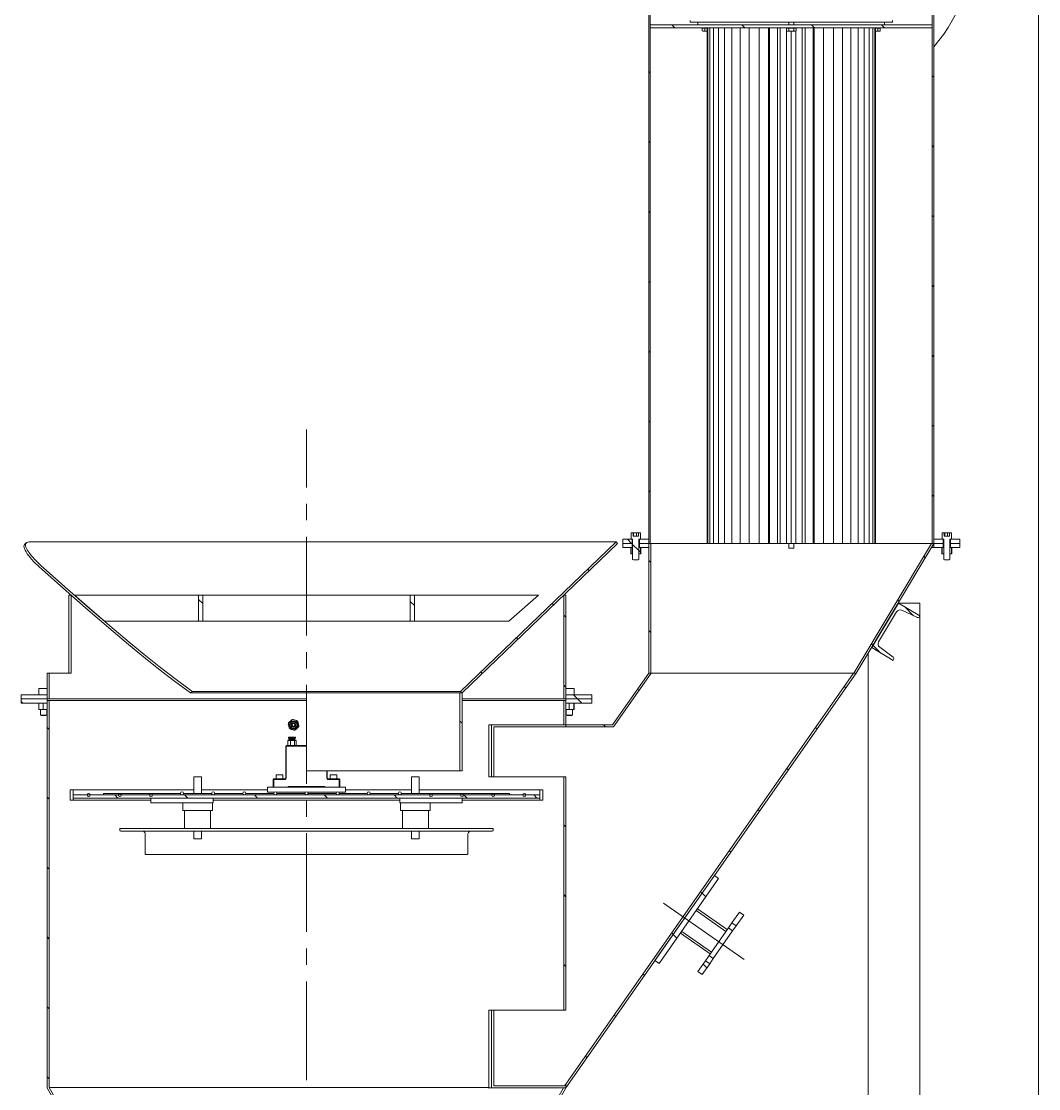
# Model space of a CAD drawing. Header units: millimetres. Extents: x 163705 to 1616509, y 81827 to 302547.
# Drawn here: x 1459574 to 1461536, y 146448 to 148506 of the extents above; entities that cross this region are included whole.
import ezdxf

# ---------------------------------------------------------------- set-up
doc = ezdxf.new("R2010")
doc.units = ezdxf.units.MM
doc.header["$LTSCALE"] = 10
doc.linetypes.add('CENTER2', pattern=[28.575, 19.05, -3.175, 3.175, -3.175])
for name, color, linetype, lineweight in [('1-中心线', 1, 'CENTER2', 0), ('1-设备轮廓', 2, 'Continuous', 18), ('1-钢构', 6, 'Continuous', 0)]:
    doc.layers.add(name, color=color, linetype=linetype, lineweight=lineweight)
pattern_1 = [(45, (-6058.445, -4420.5), (-67.3519, 67.3519), [])]

# ---------------------------------------------------------------- blocks, each defined once
blk = doc.blocks.new('*U262')
blk.add_line((0, 16000), (0, 0))
blk = doc.blocks.new('A$Cefa923cd')
at = {"lineweight": 18}
h = blk.add_hatch(dxfattribs=at)
h.set_pattern_fill('ANSI31', color=256, scale=30, style=0)
h.set_pattern_definition(pattern_1)
h.paths.add_polyline_path([(233.8, 3528), (230.8, 3528), (230.8, 2178), (233.8, 2178)], flags=0)
h = blk.add_hatch(dxfattribs=at)
h.set_pattern_fill('ANSI31', color=256, scale=30, style=0)
h.set_pattern_definition(pattern_1)
h.paths.add_polyline_path([(777.8, 2178), (780.8, 2178), (780.8, 3528), (777.8, 3528)], flags=0)
h = blk.add_hatch(dxfattribs=at)
h.set_pattern_fill('ANSI31', color=256, scale=30, style=0)
h.set_pattern_definition(pattern_1)
h.paths.add_polyline_path([(233.8, 3172), (777.8, 3172), (777.8, 3178), (233.8, 3178)], flags=0)
h = blk.add_hatch(dxfattribs=at)
h.set_pattern_fill('ANSI31', color=256, scale=30, style=0)
h.set_pattern_definition(pattern_1)
edge = h.paths.add_edge_path(flags=0)
edge.add_arc((812, 2185.8), 0.2, 90, 180, ccw=False)
edge.add_line((812, 2186), (814.8, 2186))
edge.add_line((814.8, 2186), (814.8, 2197.9))
edge.add_arc((814.7, 2197.9), 0.1, 0, 90)
edge.add_line((814.7, 2198), (810.9, 2198))
edge.add_line((810.9, 2198), (810.9, 2192))
edge.add_line((810.9, 2192), (800.7, 2192))
edge.add_line((800.7, 2192), (800.7, 2198))
edge.add_line((800.7, 2198), (796.9, 2198))
edge.add_arc((796.9, 2197.9), 0.1, 90, 180)
edge.add_line((796.8, 2197.9), (796.8, 2186))
edge.add_line((796.8, 2186), (799.6, 2186))
edge.add_arc((799.6, 2185.8), 0.2, 0, 90, ccw=False)
edge.add_line((799.8, 2185.8), (799.8, 2146.9))
edge.add_line((799.8, 2146.9), (801.3, 2146))
edge.add_line((801.3, 2146), (810.3, 2146))
edge.add_line((810.3, 2146), (811.8, 2146.9))
edge.add_line((811.8, 2146.9), (811.8, 2185.8))
h = blk.add_hatch(dxfattribs=at)
h.set_pattern_fill('ANSI31', color=256, scale=30, style=0)
h.set_pattern_definition(pattern_1)
h.paths.add_polyline_path([(812.8, 2178), (830.8, 2178), (830.8, 2186), (812.8, 2186)], flags=0)
h = blk.add_hatch(dxfattribs=at)
h.set_pattern_fill('ANSI31', color=256, scale=30, style=0)
h.set_pattern_definition(pattern_1)
h.paths.add_polyline_path([(235.4, 2178), (230.8, 2178), (380.8, 1928), (385.4, 1928)], flags=0)
h = blk.add_hatch(dxfattribs=at)
h.set_pattern_fill('ANSI31', color=256, scale=30, style=0)
h.set_pattern_definition(pattern_1)
h.paths.add_polyline_path([(780.8, 1928), (780.8, 2178), (776.8, 2178), (776.8, 1928)], flags=0)
h = blk.add_hatch(dxfattribs=at)
h.set_pattern_fill('ANSI31', color=256, scale=30, style=0)
h.set_pattern_definition(pattern_1)
h.paths.add_polyline_path([(796.9, 2157.9), (797.2, 2157.8), (799.8, 2157.8), (799.8, 2170), (797.2, 2170), (796.9, 2169.9)], flags=0)
h = blk.add_hatch(dxfattribs=at)
h.set_pattern_fill('ANSI31', color=256, scale=30, style=0)
h.set_pattern_definition(pattern_1)
h.paths.add_polyline_path([(1140.8, 1889.5), (1143.5, 1892.4), (843.5, 2180.9), (840.8, 2178)], flags=0)
h = blk.add_hatch(dxfattribs=at)
h.set_pattern_fill('ANSI31', color=256, scale=30, style=0)
h.set_pattern_definition(pattern_1)
edge = h.paths.add_edge_path(flags=0)
edge.add_line((257.8, 2038), (258.4, 2037))
edge.add_arc((261.8, 2039), 4, 210.9638, 294.9638)
edge.add_line((263.5, 2035.4), (292.6, 2049))
edge.add_arc((296, 2041.7), 8, 30.9638, 114.9638, ccw=False)
edge.add_line((302.9, 2045.8), (337.4, 1988.4))
edge.add_arc((330.5, 1984.3), 8, -53.0362, 30.9638, ccw=False)
edge.add_line((335.3, 1977.9), (309.6, 1958.5))
edge.add_arc((312, 1955.3), 4, 126.9638, 210.9638)
edge.add_line((308.6, 1953.3), (309.2, 1952.3))
edge.add_line((309.2, 1952.3), (350.4, 1976.9))
edge.add_line((350.4, 1976.9), (298.9, 2062.7))
edge.add_line((298.9, 2062.7), (257.8, 2038))
h = blk.add_hatch(dxfattribs=at)
h.set_pattern_fill('ANSI31', color=256, scale=30, style=0)
h.set_pattern_definition(pattern_1)
h.paths.add_polyline_path([(944.8, 1878), (944.8, 2078), (940.8, 2078), (940.8, 1878)], flags=0)
h = blk.add_hatch(dxfattribs=at)
h.set_pattern_fill('ANSI31', color=256, scale=30, style=0)
h.set_pattern_definition(pattern_1)
h.paths.add_polyline_path([(1232.8, 2028), (1240.8, 2028), (1240.8, 2078), (1232.8, 2078)], flags=0)
h = blk.add_hatch(dxfattribs=at)
h.set_pattern_fill('ANSI31', color=256, scale=30, style=0)
h.set_pattern_definition(pattern_1)
h.paths.add_polyline_path([(1640.8, 2028), (1648.8, 2028), (1648.8, 2078), (1640.8, 2078)], flags=0)
h = blk.add_hatch(dxfattribs=at)
h.set_pattern_fill('ANSI31', color=256, scale=30, style=0)
h.set_pattern_definition(pattern_1)
h.paths.add_polyline_path([(380.8, 1928), (940.8, 1128), (940.8, 1135), (385.7, 1928)], flags=0)
h = blk.add_hatch(dxfattribs=at)
h.set_pattern_fill('ANSI31', color=256, scale=30, style=0)
h.set_pattern_definition(pattern_1)
h.paths.add_polyline_path([(850.8, 1828), (780.8, 1928), (775.9, 1928), (848.7, 1824), (940.8, 1824), (940.8, 1828)], flags=0)
h = blk.add_hatch(dxfattribs=at)
h.set_pattern_fill('ANSI31', color=256, scale=30, style=0)
h.set_pattern_definition(pattern_1)
h.paths.add_polyline_path([(940.8, 1886), (890.8, 1886), (890.8, 1878), (940.8, 1878)], flags=0)
h = blk.add_hatch(dxfattribs=at)
h.set_pattern_fill('ANSI31', color=256, scale=30, style=0)
h.set_pattern_definition(pattern_1)
h.paths.add_polyline_path([(940.8, 1878), (890.8, 1878), (890.8, 1870), (940.8, 1870)], flags=0)
h = blk.add_hatch(dxfattribs=at)
h.set_pattern_fill('ANSI31', color=256, scale=30, style=0)
h.set_pattern_definition(pattern_1)
h.paths.add_polyline_path([(1140.8, 1739.5), (1144.8, 1739.5), (1144.8, 1889.5), (1140.8, 1889.5)], flags=0)
h = blk.add_hatch(dxfattribs=at)
h.set_pattern_fill('ANSI31', color=256, scale=30, style=0)
h.set_pattern_definition(pattern_1)
h.paths.add_polyline_path([(1940.8, 1128), (1940.8, 1875), (1936.8, 1875), (1936.8, 1129), (1599.3, 529), (1599.3, 483), (1603.3, 483), (1603.3, 528)], flags=0)
h = blk.add_hatch(dxfattribs=at)
h.set_pattern_fill('ANSI31', color=256, scale=30, style=0)
h.set_pattern_definition(pattern_1)
h.paths.add_polyline_path([(1940.8, 1870), (1990.8, 1870), (1990.8, 1878), (1940.8, 1878)], flags=0)
h = blk.add_hatch(dxfattribs=at)
h.set_pattern_fill('ANSI31', color=256, scale=30, style=0)
h.set_pattern_definition(pattern_1)
h.paths.add_polyline_path([(940.8, 1278), (944.8, 1278), (944.8, 1728), (940.8, 1728)], flags=0)
h = blk.add_hatch(dxfattribs=at)
h.set_pattern_fill('ANSI31', color=256, scale=30, style=0)
h.set_pattern_definition(pattern_1)
h.paths.add_polyline_path([(984.8, 1703), (984.8, 1683), (990.8, 1683), (990.8, 1703)], flags=0)
h = blk.add_hatch(dxfattribs=at)
h.set_pattern_fill('ANSI31', color=256, scale=30, style=0)
h.set_pattern_definition(pattern_1)
h.paths.add_polyline_path([(990.8, 1687), (1890.8, 1687), (1890.8, 1693), (990.8, 1693)], flags=0)
h = blk.add_hatch(dxfattribs=at)
h.set_pattern_fill('ANSI31', color=256, scale=30, style=0)
h.set_pattern_definition(pattern_1)
h.paths.add_polyline_path([(768.7, 1373.8), (654, 1537.6), (645.9, 1531.9), (760.5, 1368)], flags=0)
h = blk.add_hatch(dxfattribs=at)
h.set_pattern_fill('ANSI31', color=256, scale=30, style=0)
h.set_pattern_definition(pattern_1)
h.paths.add_polyline_path([(605.7, 1467.2), (597.5, 1461.4), (612.1, 1440.5), (620.3, 1446.3)], flags=0)
h = blk.add_hatch(dxfattribs=at)
h.set_pattern_fill('ANSI31', color=256, scale=30, style=0)
h.set_pattern_definition(pattern_1)
h.paths.add_polyline_path([(677.8, 1346.7), (686, 1352.5), (671.4, 1373.4), (663.2, 1367.6)], flags=0)
h = blk.add_hatch(dxfattribs=at)
h.set_pattern_fill('ANSI31', color=256, scale=30, style=0)
h.set_pattern_definition(pattern_1)
h.paths.add_polyline_path([(945.4, 1128), (940.8, 1128), (1278.3, 528), (1278.3, 483), (1282.3, 483), (1282.3, 529)], flags=0)
at = {"layer": '1-中心线'}
for p, q in [((1440.8, 0), (1440.8, 2397.4)), ((752.4, 1484.4), (596.7, 1375.4))]:
    blk.add_line(p, q, dxfattribs=at)
at = {"layer": '1-设备轮廓'}
for p, q in [((230.8, 3528), (230.8, 2178)), ((233.8, 3528), (233.8, 2178)), ((777.8, 2178), (777.8, 3528)), ((780.8, 2178), (780.8, 3528)), ((233.8, 3178), (233.8, 3172)), ((233.8, 3178), (777.8, 3178)), ((233.8, 3172), (777.8, 3172)), ((310.8, 3186), (310.8, 3183)), ((310.8, 3183), (505.8, 3183)), ((325.8, 3183), (325.8, 3178)), ((334.4, 3171.4), (334.2, 3171.3)), ((334.2, 3171.3), (334.4, 3171.4)), ((334.2, 3171.3), (334.2, 3166.3)), ((334.4, 3171.4), (336.5, 3171.4)), ((334.4, 3171.4), (334.4, 3171.4)), ((335.4, 3172), (335.4, 3171.4)), ((336.5, 3171.4), (338.6, 3171.4)), ((338.6, 3171.4), (338.8, 3171.3)), ((339.2, 3171.4), (338.6, 3171.4)), ((338.8, 3171.3), (339.2, 3171.4)), ((338.8, 3171.3), (338.8, 3166.3)), ((339.2, 3171.4), (343.3, 3171.4)), ((343.3, 2178), (343.3, 3172)), ((344.7, 2178), (344.7, 3172)), ((348.8, 2178), (348.8, 3172)), ((355.6, 2178), (355.6, 3172)), ((365, 2178), (365, 3172)), ((376.9, 2178), (376.9, 3172)), ((390.9, 2178), (390.9, 3172)), ((406.9, 2178), (406.9, 3172)), ((424.5, 2178), (424.5, 3172)), ((443.6, 2178), (443.6, 3172)), ((461.6, 2178), (461.6, 3172)), ((463.7, 2178), (463.7, 3172)), ((479, 2178), (479, 3172)), ((484.6, 2178), (484.6, 3172)), ((496.7, 3171.4), (496.5, 3171.3)), ((496.5, 3171.3), (496.7, 3171.4)), ((496.5, 3171.3), (496.5, 3166.3)), ((496.7, 3171.4), (498.8, 3171.4)), ((496.7, 3171.4), (496.7, 3171.4)), ((496.8, 3171.4), (496.8, 3172)), ((497.8, 3172), (497.8, 3171.4)), ((498.8, 3171.4), (501, 3171.4)), ((500.8, 3183), (500.8, 3178)), ((501, 3171.4), (501.2, 3171.3)), ((501.6, 3171.4), (501, 3171.4)), ((501.2, 3171.3), (501.6, 3171.4)), ((501.2, 3171.3), (501.2, 3166.3)), ((501.6, 3171.4), (505.8, 3171.4)), ((505.8, 3183), (700.8, 3183)), ((505.8, 3171.4), (510, 3171.4)), ((510, 3171.4), (510.4, 3171.3)), ((510.6, 3171.4), (510, 3171.4)), ((510.4, 3171.3), (510.6, 3171.4)), ((510.4, 3171.3), (510.4, 3166.3)), ((510.6, 3171.4), (512.7, 3171.4)), ((510.8, 3178), (510.8, 3183)), ((512.7, 3171.4), (514.8, 3171.4)), ((513.8, 3171.4), (513.8, 3172)), ((514.8, 3171.4), (514.8, 3172)), ((515, 3171.3), (514.8, 3171.4)), ((514.8, 3171.4), (515, 3171.3)), ((514.8, 3171.4), (514.8, 3171.4)), ((515, 3171.3), (515, 3166.3)), ((527, 2178), (527, 3172)), ((532.6, 2178), (532.6, 3172)), ((547.8, 2178), (547.8, 3172)), ((550, 2178), (550, 3172)), ((568, 2178), (568, 3172)), ((587, 2178), (587, 3172)), ((604.7, 2178), (604.7, 3172)), ((620.7, 2178), (620.7, 3172)), ((634.7, 2178), (634.7, 3172)), ((646.5, 2178), (646.5, 3172)), ((655.9, 2178), (655.9, 3172)), ((662.7, 2178), (662.7, 3172)), ((666.9, 2178), (666.9, 3172)), ((668.3, 2178), (668.3, 3172)), ((668.3, 3171.4), (672.4, 3171.4)), ((672.4, 3171.4), (672.8, 3171.3)), ((673, 3171.4), (672.4, 3171.4)), ((672.8, 3171.3), (673, 3171.4)), ((672.8, 3171.3), (672.8, 3166.3)), ((673, 3171.4), (675.1, 3171.4)), ((675.1, 3171.4), (677.2, 3171.4)), ((676.2, 3171.4), (676.2, 3172)), ((677.4, 3171.3), (677.2, 3171.4)), ((677.2, 3171.4), (677.4, 3171.3)), ((677.2, 3171.4), (677.2, 3171.4)), ((677.4, 3171.3), (677.4, 3166.3)), ((685.8, 3178), (685.8, 3183)), ((700.8, 3183), (700.8, 3186)), ((777.8, 3172), (777.8, 3178)), ((334.2, 3166.3), (335.4, 3165.6)), ((335.4, 3165.6), (336.5, 3165.6)), ((336.5, 3165.6), (343.4, 3165.6)), ((496.5, 3166.3), (497.8, 3165.6)), ((496.8, 2178), (496.8, 3166.2)), ((497.8, 3165.6), (498.8, 3165.6)), ((498.8, 3165.6), (505.8, 3165.6)), ((505.8, 2178), (505.8, 3165.6)), ((505.8, 3165.6), (512.7, 3165.6)), ((512.7, 3165.6), (513.8, 3165.6)), ((513.8, 3165.6), (515, 3166.3)), ((514.8, 2178), (514.8, 3166.2)), ((668.2, 3165.6), (675.1, 3165.6)), ((675.1, 3165.6), (676.2, 3165.6)), ((676.2, 3165.6), (677.4, 3166.3)), ((180.8, 2186), (180.8, 2178)), ((198.8, 2186), (180.8, 2186)), ((196.8, 2186), (196.8, 2197.9)), ((199.6, 2186), (196.8, 2186)), ((196.9, 2198), (200.7, 2198)), ((198.8, 2186), (198.8, 2178)), ((199.8, 2146.9), (199.8, 2185.8)), ((200.7, 2198), (200.7, 2192)), ((204.5, 2198), (200.7, 2198)), ((200.7, 2192), (210.9, 2192)), ((204.5, 2192), (204.5, 2198)), ((209.9, 2198), (204.5, 2198)), ((209.9, 2192), (209.9, 2198)), ((210.9, 2198), (209.9, 2198)), ((210.9, 2192), (210.9, 2198)), ((210.9, 2198), (214.7, 2198)), ((211.8, 2185.8), (211.8, 2146.9)), ((214.8, 2186), (212, 2186)), ((212.8, 2178), (212.8, 2186)), ((230.8, 2186), (212.8, 2186)), ((214.8, 2197.9), (214.8, 2186)), ((230.8, 2186), (230.8, 2178)), ((780.8, 2178), (780.8, 2186)), ((798.8, 2186), (780.8, 2186)), ((796.8, 2186), (796.8, 2197.9)), ((799.6, 2186), (796.8, 2186)), ((796.9, 2198), (800.7, 2198)), ((798.8, 2186), (798.8, 2178)), ((799.8, 2146.9), (799.8, 2185.8)), ((800.7, 2198), (800.7, 2192)), ((804.5, 2198), (800.7, 2198)), ((800.7, 2192), (810.9, 2192)), ((804.5, 2192), (804.5, 2198)), ((809.9, 2198), (804.5, 2198)), ((809.9, 2192), (809.9, 2198)), ((810.9, 2198), (809.9, 2198)), ((810.9, 2192), (810.9, 2198)), ((810.9, 2198), (814.7, 2198)), ((811.8, 2185.8), (811.8, 2146.9)), ((814.8, 2186), (812, 2186)), ((812.8, 2178), (812.8, 2186)), ((830.8, 2186), (812.8, 2186)), ((814.8, 2197.9), (814.8, 2186)), ((830.8, 2178), (830.8, 2186)), ((198.8, 2178), (180.8, 2178)), ((180.8, 2178), (198.8, 2178)), ((180.8, 2178), (180.8, 2170)), ((180.8, 2170), (198.8, 2170)), ((196.3, 2169.6), (196.9, 2169.9)), ((196.3, 2169.6), (196.3, 2158.2)), ((197.2, 2170), (196.9, 2169.9)), ((196.9, 2157.9), (196.9, 2169.9)), ((197.2, 2170), (199.8, 2170)), ((198.8, 2178), (199.8, 2178)), ((198.8, 2178), (198.8, 2170)), ((199.8, 2178), (198.8, 2178)), ((199.8, 2157.8), (199.8, 2170)), ((211.8, 2178), (212.8, 2178)), ((212.8, 2178), (211.8, 2178)), ((211.8, 2170), (211.8, 2157.8)), ((211.8, 2170), (214.4, 2170)), ((230.8, 2178), (212.8, 2178)), ((212.8, 2170), (212.8, 2178)), ((212.8, 2178), (230.8, 2178)), ((212.8, 2170), (230.8, 2170)), ((214.6, 2169.9), (214.4, 2170)), ((214.6, 2169.9), (214.6, 2169.9)), ((214.6, 2169.9), (214.6, 2157.9)), ((215.3, 2169.6), (214.6, 2169.9)), ((214.6, 2169.7), (215.3, 2169.6)), ((215.3, 2169.6), (215.3, 2158.2)), ((233.8, 2178), (230.8, 2178)), ((230.8, 2178), (235.4, 2178)), ((230.8, 2178), (380.8, 1928)), ((230.8, 2178), (230.8, 2170)), ((235.6, 2170), (230.8, 2170)), ((235.4, 2178), (385.4, 1928)), ((343.3, 2178), (235.4, 2178)), ((343.3, 2178), (344.7, 2178)), ((344.7, 2178), (348.8, 2178)), ((348.8, 2178), (355.6, 2178)), ((355.6, 2178), (365, 2178)), ((365, 2178), (376.9, 2178)), ((376.9, 2178), (390.9, 2178)), ((390.9, 2178), (406.9, 2178)), ((406.9, 2178), (424.5, 2178)), ((424.5, 2178), (443.6, 2178)), ((443.6, 2178), (461.6, 2178)), ((461.6, 2178), (463.7, 2178)), ((463.7, 2178), (479, 2178)), ((479, 2178), (484.6, 2178)), ((484.6, 2178), (496.8, 2178)), ((496.8, 2178), (505.8, 2178)), ((500.8, 2178), (500.8, 2169)), ((505.8, 2169), (500.8, 2169)), ((505.8, 2178), (514.8, 2178)), ((510.8, 2169), (505.8, 2169)), ((510.8, 2169), (510.8, 2178)), ((514.8, 2178), (527, 2178)), ((527, 2178), (532.6, 2178)), ((532.6, 2178), (547.8, 2178)), ((547.8, 2178), (550, 2178)), ((550, 2178), (568, 2178)), ((568, 2178), (587, 2178)), ((587, 2178), (604.7, 2178)), ((604.7, 2178), (620.7, 2178)), ((620.7, 2178), (634.7, 2178)), ((634.7, 2178), (646.5, 2178)), ((646.5, 2178), (655.9, 2178)), ((655.9, 2178), (662.7, 2178)), ((662.7, 2178), (666.9, 2178)), ((666.9, 2178), (668.3, 2178)), ((776.8, 2178), (668.3, 2178)), ((776.8, 2178), (776.8, 1928)), ((776.8, 2178), (780.8, 2178)), ((780.8, 2178), (777.8, 2178)), ((798.8, 2178), (780.8, 2178)), ((780.8, 2178), (780.8, 1928)), ((780.8, 2170), (780.8, 2178)), ((780.8, 2178), (798.8, 2178)), ((780.8, 2170), (798.8, 2170)), ((796.3, 2169.6), (796.9, 2169.9)), ((796.3, 2169.6), (796.3, 2158.2)), ((797.2, 2170), (796.9, 2169.9)), ((796.9, 2157.9), (796.9, 2169.9)), ((797.2, 2170), (799.8, 2170)), ((798.8, 2178), (799.8, 2178)), ((798.8, 2178), (798.8, 2170)), ((799.8, 2178), (798.8, 2178)), ((799.8, 2157.8), (799.8, 2170)), ((811.8, 2178), (812.8, 2178)), ((812.8, 2178), (811.8, 2178)), ((811.8, 2170), (811.8, 2157.8)), ((811.8, 2170), (814.4, 2170)), ((830.8, 2178), (812.8, 2178)), ((812.8, 2170), (812.8, 2178)), ((812.8, 2178), (830.8, 2178)), ((812.8, 2170), (830.8, 2170)), ((814.6, 2169.9), (814.4, 2170)), ((814.6, 2169.9), (814.6, 2169.9)), ((814.6, 2169.9), (814.6, 2157.9)), ((815.3, 2169.6), (814.6, 2169.9)), ((814.6, 2169.7), (815.3, 2169.6)), ((815.3, 2169.6), (815.3, 2158.2)), ((830.8, 2170), (830.8, 2178)), ((840.8, 2178), (843.5, 2180.9)), ((1140.8, 1889.5), (840.8, 2178)), ((1143.5, 1892.4), (843.5, 2180.9)), ((843.5, 2180.9), (1975.5, 2180.9)), ((1984.2, 2176.3), (1981.2, 2179.2)), ((196.9, 2157.9), (196.3, 2158.2)), ((196.9, 2157.9), (197.2, 2157.8)), ((197.2, 2157.8), (199.8, 2157.8)), ((199.8, 2146.9), (201.3, 2146)), ((210.3, 2146), (201.3, 2146)), ((210.3, 2146), (211.8, 2146.9)), ((211.8, 2157.8), (214.4, 2157.8)), ((214.4, 2157.8), (214.6, 2157.9)), ((215.3, 2158.2), (214.6, 2158.1)), ((214.6, 2157.9), (215.3, 2158.2)), ((214.6, 2157.9), (214.6, 2157.9)), ((796.9, 2157.9), (796.3, 2158.2)), ((796.9, 2157.9), (797.2, 2157.8)), ((797.2, 2157.8), (799.8, 2157.8)), ((799.8, 2146.9), (801.3, 2146)), ((810.3, 2146), (801.3, 2146)), ((810.3, 2146), (811.8, 2146.9)), ((811.8, 2157.8), (814.4, 2157.8)), ((814.4, 2157.8), (814.6, 2157.9)), ((815.3, 2158.2), (814.6, 2158.1)), ((814.6, 2157.9), (815.3, 2158.2)), ((814.6, 2157.9), (814.6, 2157.9)), ((298.9, 2062.7), (257.8, 2038)), ((257.8, 2062.7), (300, 2062.7)), ((257.8, 2062.7), (257.8, 1038)), ((350.4, 1976.9), (298.9, 2062.7)), ((940.8, 2078), (940.8, 1878)), ((944.8, 2078), (940.8, 2078)), ((944.8, 2078), (944.8, 1878)), ((993.2, 2078), (1232.8, 2078)), ((993.2, 2078), (1050.8, 2028)), ((1232.8, 2028), (1232.8, 2078)), ((1232.8, 2078), (1240.8, 2078)), ((1240.8, 2078), (1240.8, 2028)), ((1240.8, 2078), (1640.8, 2078)), ((1640.8, 2028), (1640.8, 2078)), ((1640.8, 2078), (1648.8, 2078)), ((1648.8, 2078), (1648.8, 2028)), ((1648.8, 2078), (1888.4, 2078)), ((1830.7, 2028), (1888.4, 2078)), ((1894.7, 2078), (1894.7, 1928)), ((1894.7, 2078), (1899, 2078)), ((1899, 2078), (1899, 1928)), ((257.8, 2038), (258.4, 2037)), ((263.5, 2035.4), (292.6, 2049)), ((302.9, 2045.8), (337.4, 1988.4)), ((1050.8, 2028), (1232.8, 2028)), ((1240.8, 2028), (1232.8, 2028)), ((1240.8, 2028), (1640.8, 2028)), ((1648.8, 2028), (1640.8, 2028)), ((1648.8, 2028), (1830.7, 2028)), ((309.2, 1952.3), (350.4, 1976.9)), ((335.3, 1977.9), (309.6, 1958.5)), ((357.8, 1966.3), (357.8, 1038)), ((308.6, 1953.3), (309.2, 1952.3)), ((385.4, 1928), (380.8, 1928)), ((380.8, 1928), (385.7, 1928)), ((940.8, 1128), (380.8, 1928)), ((775.9, 1928), (385.7, 1928)), ((940.8, 1135), (385.7, 1928)), ((775.9, 1928), (848.7, 1824)), ((775.9, 1928), (780.8, 1928)), ((780.8, 1928), (776.8, 1928)), ((780.8, 1928), (850.8, 1828)), ((1894.7, 1928), (1936.8, 1928)), ((1936.8, 1878), (1936.8, 1928)), ((1940.8, 1928), (1936.8, 1928)), ((1940.8, 1878), (1940.8, 1928)), ((924.7, 1897.9), (924.7, 1886)), ((924.8, 1898), (940.8, 1898)), ((1940.8, 1898), (1956.8, 1898)), ((1956.9, 1886), (1956.9, 1897.9)), ((890.8, 1886), (890.8, 1878)), ((890.8, 1886), (940.8, 1886)), ((890.8, 1878), (940.8, 1878)), ((890.8, 1878), (890.8, 1870)), ((940.8, 1878), (890.8, 1878)), ((940.8, 1886), (940.8, 1878)), ((944.8, 1878), (940.8, 1878)), ((940.8, 1878), (940.8, 1870)), ((940.8, 1828), (940.8, 1875)), ((944.8, 1875), (940.8, 1875)), ((944.8, 1878), (1140.8, 1878)), ((944.8, 1828), (944.8, 1875)), ((1140.8, 1875), (944.8, 1875)), ((1140.8, 1889.5), (1143.5, 1892.4)), ((1140.8, 1889.5), (1140.8, 1739.5)), ((1144.8, 1889.5), (1140.8, 1889.5)), ((1143.5, 1892.4), (1660.6, 1892.4)), ((1144.8, 1889.5), (1144.8, 1739.5)), ((1440.8, 1889.5), (1144.8, 1889.5)), ((1440.8, 1739.5), (1440.8, 1889.5)), ((1440.8, 1889.5), (1664.4, 1889.5)), ((1440.8, 1878), (1936.8, 1878)), ((1936.8, 1875), (1440.8, 1875)), ((1664.4, 1889.5), (1660.6, 1892.4)), ((1940.8, 1878), (1936.8, 1878)), ((1936.8, 1875), (1936.8, 1129)), ((1940.8, 1875), (1936.8, 1875)), ((1940.8, 1878), (1940.8, 1886)), ((1940.8, 1886), (1990.8, 1886)), ((1940.8, 1878), (1990.8, 1878)), ((1940.8, 1870), (1940.8, 1878)), ((1990.8, 1878), (1940.8, 1878)), ((1940.8, 1875), (1940.8, 1128)), ((1990.8, 1878), (1990.8, 1886)), ((1990.8, 1870), (1990.8, 1878)), ((940.8, 1870), (890.8, 1870)), ((924.7, 1869.6), (925.1, 1870)), ((924.7, 1869.6), (924.7, 1858.2)), ((925.1, 1857.8), (924.7, 1858.2)), ((925.1, 1870), (925.4, 1869.6)), ((925.4, 1858.2), (925.1, 1857.8)), ((929.9, 1857.8), (925.1, 1857.8)), ((925.4, 1869.6), (925.4, 1858.2)), ((927.7, 1857.8), (927.7, 1846.9)), ((929.9, 1870), (934.4, 1869.6)), ((934.4, 1858.2), (929.9, 1857.8)), ((938.5, 1857.8), (929.9, 1857.8)), ((934.4, 1869.6), (938.5, 1870)), ((934.4, 1869.6), (934.4, 1858.2)), ((938.5, 1857.8), (934.4, 1858.2)), ((938.5, 1870), (940.8, 1869.8)), ((940.8, 1858), (938.5, 1857.8)), ((940.8, 1857.8), (938.5, 1857.8)), ((939.7, 1846.9), (939.7, 1857.8)), ((1990.8, 1870), (1940.8, 1870)), ((1940.8, 1869.8), (1944.1, 1870)), ((1944.1, 1857.8), (1940.8, 1858)), ((1944.1, 1857.8), (1940.8, 1857.8)), ((1941.9, 1857.8), (1941.9, 1846.9)), ((1944.1, 1870), (1948.6, 1869.6)), ((1948.6, 1858.2), (1944.1, 1857.8)), ((1952.7, 1857.8), (1944.1, 1857.8)), ((1948.6, 1869.6), (1952.7, 1870)), ((1948.6, 1869.6), (1948.6, 1858.2)), ((1952.7, 1857.8), (1948.6, 1858.2)), ((1952.7, 1870), (1956.8, 1869.6)), ((1956.8, 1858.2), (1952.7, 1857.8)), ((1952.7, 1857.8), (1956.5, 1857.8)), ((1953.9, 1846.9), (1953.9, 1857.8)), ((1956.8, 1869.6), (1956.5, 1870)), ((1956.5, 1857.8), (1956.8, 1858.2)), ((1956.8, 1869.6), (1956.8, 1858.2)), ((927.7, 1846.9), (929.2, 1846)), ((927.7, 1846.9), (939.1, 1846.9)), ((929.2, 1846), (937.7, 1846)), ((937.7, 1846), (938.1, 1846)), ((938.1, 1846), (939.7, 1846.9)), ((939.1, 1846.9), (939.7, 1846.9)), ((1457.4, 1833.7), (1455.7, 1827)), ((1457.4, 1833.7), (1457.6, 1834.3)), ((1459.3, 1836), (1459.9, 1836.2)), ((1466.5, 1838.1), (1459.9, 1836.2)), ((1466.5, 1838.1), (1467.2, 1838.3)), ((1469.5, 1837.7), (1470, 1837.2)), ((1474.9, 1832.4), (1470, 1837.2)), ((1474.9, 1832.4), (1475.4, 1831.9)), ((1941.9, 1846.9), (1943.4, 1846)), ((1941.9, 1846.9), (1953.3, 1846.9)), ((1943.4, 1846), (1951.9, 1846)), ((1951.9, 1846), (1952.4, 1846)), ((1952.4, 1846), (1953.9, 1846.9)), ((1953.3, 1846.9), (1953.9, 1846.9)), ((848.7, 1824), (940.8, 1824)), ((850.8, 1828), (940.8, 1828)), ((940.8, 1828), (940.8, 1824)), ((944.8, 1828), (940.8, 1828)), ((1079.8, 1824), (940.8, 1824)), ((1089.3, 1828), (944.8, 1828)), ((1079.8, 1824), (1079.8, 1728)), ((1083.7, 1828), (1083.7, 1728)), ((1083.7, 1728), (1083.7, 1828)), ((1089.3, 1728), (1089.3, 1828)), ((1455.6, 1826.4), (1455.7, 1827)), ((1456.7, 1823.6), (1456.2, 1824.1)), ((1456.7, 1823.6), (1461.6, 1818.8)), ((1462.1, 1818.3), (1461.6, 1818.8)), ((1465, 1817.9), (1464.4, 1817.7)), ((1465, 1817.9), (1471.6, 1819.8)), ((1472.3, 1820), (1471.6, 1819.8)), ((1474.1, 1822.3), (1474, 1821.7)), ((1474.1, 1822.3), (1475.8, 1829)), ((1476, 1829.6), (1475.8, 1829)), ((1460.8, 1797.4), (1460.8, 1788.7)), ((1462, 1798.1), (1461.3, 1797.8)), ((1461.9, 1804.3), (1461.9, 1802.5)), ((1475.7, 1802.5), (1461.9, 1802.5)), ((1475.6, 1798.1), (1462, 1798.1)), ((1475.5, 1804.5), (1462.1, 1804.5)), ((1462.6, 1799), (1462.2, 1798.1)), ((1474.7, 1799.2), (1462.8, 1799.2)), ((1463.1, 1801.1), (1463, 1801)), ((1463, 1801), (1463, 1800.3)), ((1474.6, 1801), (1463, 1801)), ((1463, 1800.3), (1463.2, 1800.1)), ((1474.6, 1800.3), (1463, 1800.3)), ((1463.2, 1800.1), (1463, 1799.9)), ((1463, 1799.9), (1463, 1799.2)), ((1474.6, 1799.9), (1463, 1799.9)), ((1474.5, 1801.1), (1463.1, 1801.1)), ((1474.3, 1800.1), (1463.2, 1800.1)), ((1464.1, 1797.6), (1463.6, 1797.6)), ((1463.7, 1797.4), (1463.7, 1788.7)), ((1463.8, 1802.5), (1463.8, 1801.1)), ((1471.7, 1797.4), (1471.7, 1788.7)), ((1473.7, 1801.1), (1473.7, 1802.5)), ((1474.3, 1800.1), (1474.6, 1800.3)), ((1474.6, 1799.9), (1474.3, 1800.1)), ((1474.6, 1801), (1474.5, 1801.1)), ((1474.6, 1800.3), (1474.6, 1801)), ((1474.6, 1799.2), (1474.6, 1799.9)), ((1475.3, 1798.1), (1475, 1799)), ((1476.3, 1797.8), (1475.6, 1798.1)), ((1475.7, 1802.5), (1475.7, 1804.3)), ((1476.3, 1797.7), (1476.6, 1797.6)), ((1476.6, 1797.6), (1476.5, 1797.6)), ((1476.8, 1797.4), (1476.8, 1788.7)), ((1440.8, 1788), (1479.8, 1788)), ((1479.8, 1787), (1440.8, 1787)), ((1461.3, 1788.3), (1462, 1788)), ((1464.1, 1788.5), (1463.6, 1788.5)), ((1475.6, 1788), (1476.3, 1788.3)), ((1476.6, 1788.5), (1476.3, 1788.4)), ((1476.6, 1788.5), (1476.5, 1788.5)), ((1479.8, 1788), (1479.8, 1787)), ((1480.8, 1787), (1479.8, 1788)), ((1479.8, 1725), (1479.8, 1787)), ((1480.8, 1787), (1479.8, 1787)), ((1480.8, 1787), (1480.8, 1725)), ((1144.8, 1739.5), (1140.8, 1739.5)), ((1440.8, 1739.5), (1144.8, 1739.5)), ((1382.3, 1731.9), (1382.3, 1724)), ((1382.4, 1732), (1387.4, 1732)), ((1387.4, 1732), (1395.2, 1732)), ((1395.3, 1724), (1395.3, 1731.9)), ((1400.8, 1725), (1400.8, 1739.5)), ((1401.8, 1739.5), (1401.8, 1725)), ((1486.3, 1731.9), (1486.3, 1724)), ((1486.4, 1732), (1490.4, 1732)), ((1490.4, 1732), (1499.2, 1732)), ((1499.3, 1724), (1499.3, 1731.9)), ((940.8, 1278), (940.8, 1728)), ((940.8, 1728), (944.8, 1728)), ((944.8, 1278), (944.8, 1728)), ((944.8, 1728), (1089.3, 1728)), ((1223.3, 1728), (1223.3, 1696)), ((1223.3, 1728), (1238.3, 1728)), ((1238.3, 1696), (1238.3, 1728)), ((1377.8, 1724), (1376.8, 1723)), ((1376.8, 1708), (1376.8, 1723)), ((1376.8, 1723), (1377.8, 1723)), ((1377.8, 1724), (1399.8, 1724)), ((1377.8, 1724), (1377.8, 1723)), ((1377.8, 1723), (1377.8, 1708)), ((1399.8, 1723), (1377.8, 1723)), ((1400.8, 1725), (1399.8, 1724)), ((1399.8, 1723), (1400.8, 1724)), ((1399.8, 1724), (1399.8, 1723)), ((1400.8, 1724), (1401.8, 1725)), ((1400.8, 1725), (1401.8, 1725)), ((1404.8, 1708), (1405.8, 1709)), ((1405.8, 1709), (1475.8, 1709)), ((1475.8, 1709), (1476.8, 1708)), ((1479.8, 1725), (1480.8, 1724)), ((1480.8, 1725), (1479.8, 1725)), ((1480.8, 1725), (1481.8, 1724)), ((1480.8, 1724), (1481.8, 1723)), ((1481.8, 1723), (1481.8, 1724)), ((1481.8, 1724), (1503.8, 1724)), ((1503.8, 1723), (1481.8, 1723)), ((1503.8, 1723), (1503.8, 1724)), ((1504.8, 1723), (1503.8, 1724)), ((1503.8, 1708), (1503.8, 1723)), ((1503.8, 1723), (1504.8, 1723)), ((1504.8, 1723), (1504.8, 1708)), ((1643.3, 1728), (1643.3, 1696)), ((1643.3, 1728), (1658.3, 1728)), ((1658.3, 1696), (1658.3, 1728)), ((990.8, 1703), (984.8, 1703)), ((984.8, 1683), (984.8, 1703)), ((990.8, 1683), (990.8, 1703)), ((1223.3, 1703), (990.8, 1703)), ((990.8, 1693), (990.8, 1687)), ((990.8, 1693), (1890.8, 1693)), ((1257.8, 1696), (1050.5, 1696)), ((1365.8, 1703), (1238.3, 1703)), ((1317.8, 1696), (1263.8, 1696)), ((1377.8, 1696), (1323.8, 1696)), ((1365.8, 1708), (1515.8, 1708)), ((1365.8, 1708), (1365.8, 1698)), ((1365.8, 1698), (1378.5, 1698)), ((1383, 1698), (1438.5, 1698)), ((1437.8, 1696), (1383.8, 1696)), ((1443, 1698), (1498.5, 1698)), ((1497.8, 1696), (1443.8, 1696)), ((1503, 1698), (1515.8, 1698)), ((1557.8, 1696), (1503.8, 1696)), ((1515.8, 1708), (1515.8, 1698)), ((1643.3, 1703), (1515.8, 1703)), ((1617.8, 1696), (1563.8, 1696)), ((1677.8, 1696), (1623.8, 1696)), ((1890.8, 1703), (1658.3, 1703)), ((1831.1, 1696), (1683.8, 1696)), ((1890.8, 1703), (1890.8, 1683)), ((1896.8, 1703), (1890.8, 1703)), ((1890.8, 1687), (1890.8, 1693)), ((1896.8, 1703), (1896.8, 1683)), ((990.8, 1683), (984.8, 1683)), ((1890.8, 1687), (990.8, 1687)), ((1140.3, 1683), (990.8, 1683)), ((1140.3, 1678), (1140.3, 1687)), ((1260.8, 1678), (1140.3, 1678)), ((1202.3, 1678), (1202.3, 1663)), ((1259.3, 1663), (1259.3, 1678)), ((1260.8, 1678), (1260.8, 1687)), ((1620.8, 1683), (1260.8, 1683)), ((1620.8, 1678), (1620.8, 1687)), ((1620.8, 1678), (1741.2, 1678)), ((1622.3, 1678), (1622.3, 1663)), ((1679.3, 1663), (1679.3, 1678)), ((1741.2, 1678), (1741.2, 1687)), ((1890.8, 1683), (1741.2, 1683)), ((1896.8, 1683), (1890.8, 1683)), ((1202.3, 1663), (1259.3, 1663)), ((1205.8, 1663), (1205.8, 1628)), ((1255.8, 1628), (1255.8, 1663)), ((1679.3, 1663), (1622.3, 1663)), ((1625.8, 1663), (1625.8, 1628)), ((1675.8, 1628), (1675.8, 1663)), ((1081, 1628), (1800.5, 1628)), ((1081, 1628), (1081, 1624.7)), ((1800.5, 1624.7), (1800.5, 1628)), ((1082.6, 1623), (1798.9, 1623)), ((1129.6, 1617.5), (1129.6, 1579.7)), ((1223.3, 1623), (1223.3, 1608)), ((1223.3, 1608), (1238.3, 1608)), ((1238.3, 1608), (1238.3, 1623)), ((1643.3, 1623), (1643.3, 1608)), ((1643.3, 1608), (1658.3, 1608)), ((1658.3, 1608), (1658.3, 1623)), ((1751.9, 1579.7), (1751.9, 1617.5)), ((1131.7, 1578), (1749.8, 1578)), ((654, 1537.6), (645.9, 1531.9)), ((645.9, 1531.9), (760.5, 1368)), ((654, 1537.6), (768.7, 1373.8)), ((597.5, 1461.4), (605.7, 1467.2)), ((597.5, 1461.4), (612.1, 1440.5)), ((605.7, 1467.2), (620.3, 1446.3)), ((629.5, 1433.2), (686.9, 1473.3)), ((631.8, 1429.9), (689.1, 1470)), ((686.9, 1473.3), (689.1, 1470)), ((620.3, 1446.3), (612.1, 1440.5)), ((612.1, 1440.5), (619, 1430.7)), ((620.3, 1446.3), (627.2, 1436.4)), ((619, 1430.7), (627.2, 1436.4)), ((619, 1430.7), (656.3, 1377.5)), ((627.2, 1436.4), (664.5, 1383.2)), ((631.8, 1429.9), (629.5, 1433.2)), ((717.2, 1429.9), (659.9, 1389.7)), ((719.5, 1426.6), (662.2, 1386.5)), ((717.2, 1429.9), (719.5, 1426.6)), ((664.5, 1383.2), (656.3, 1377.5)), ((662.2, 1386.5), (659.9, 1389.7)), ((664.5, 1383.2), (671.4, 1373.4)), ((656.3, 1377.5), (663.2, 1367.6)), ((663.2, 1367.6), (671.4, 1373.4)), ((663.2, 1367.6), (677.8, 1346.7)), ((671.4, 1373.4), (686, 1352.5)), ((760.5, 1368), (768.7, 1373.8)), ((686, 1352.5), (677.8, 1346.7)), ((944.8, 1278), (940.8, 1278)), ((1089.3, 1278), (944.8, 1278)), ((1079.8, 1278), (1079.8, 1132)), ((1083.7, 1278), (1083.7, 1128)), ((1083.7, 1128), (1083.7, 1278)), ((1089.3, 1129), (1089.3, 1278)), ((940.8, 1135), (940.8, 1128)), ((942.9, 1132), (940.8, 1135)), ((1079.8, 1132), (942.9, 1132)), ((1278.3, 528), (940.8, 1128)), ((940.8, 1128), (945.4, 1128)), ((1282.3, 529), (945.4, 1128)), ((945.4, 1128), (1090.2, 1128)), ((1089.3, 1129), (1936.8, 1129)), ((1090.2, 1128), (1089.3, 1129)), ((1936.8, 1129), (1599.3, 529)), ((1940.8, 1128), (1603.3, 528))]:
    blk.add_line(p, q, dxfattribs=at)
at = {"layer": '1-设备轮廓', "flags": 128}
for points in [[(338.8, 3166.3), (337.6, 3165.8), (336.5, 3165.6)], [(501.2, 3166.3), (500, 3165.8), (498.8, 3165.6)], [(505.8, 3165.6), (502, 3166.1), (501.2, 3166.3)], [(510.4, 3166.3), (506.8, 3165.6), (505.8, 3165.6)], [(515, 3166.3), (513.9, 3165.8), (512.7, 3165.6)], [(672.8, 3166.3), (670.5, 3165.8), (668.2, 3165.6)], [(677.4, 3166.3), (676.3, 3165.8), (675.1, 3165.6)], [(1953.9, 2136.2), (1957.9, 2139.9), (1961.8, 2143.6), (1965.4, 2147.4), (1968.8, 2151.1), (1971.9, 2154.8), (1974.7, 2158.3), (1978.1, 2163.4), (1980.6, 2167.9), (1981.8, 2170.6), (1982.5, 2173.1), (1982.7, 2175.2), (1982.5, 2177.1), (1981.7, 2178.6), (1980.5, 2179.7), (1978.3, 2180.6), (1975.5, 2180.9)], [(1984.2, 2176.3), (1984.5, 2176), (1985.4, 2174.5), (1985.8, 2172.6), (1985.6, 2170.2), (1984.8, 2167.6), (1983.5, 2164.6), (1981.7, 2161.4), (1979.5, 2158), (1976.9, 2154.4), (1973.9, 2150.7), (1970.6, 2147), (1967.1, 2143.2), (1963.4, 2139.4), (1960.2, 2136.4), (1957, 2133.4)], [(1660.6, 1892.4), (1664.6, 1895.2), (1694.9, 1917.5), (1724.7, 1940.5), (1754.1, 1963.9), (1783.1, 1987.8), (1811.9, 2012), (1859.7, 2052.9), (1907, 2094.4), (1953.9, 2136.2)], [(1664.4, 1889.5), (1664.6, 1889.7), (1695.2, 1912.2), (1725.3, 1935.4), (1755, 1959.2), (1784.4, 1983.3), (1813.5, 2007.8), (1861.7, 2049.2), (1909.5, 2091.1), (1957, 2133.4)], [(925.4, 1869.6), (926.4, 1869.8), (929.9, 1870)], [(929.9, 1857.8), (926.4, 1858), (925.4, 1858.2)], [(1463.6, 1797.6), (1462.3, 1798), (1460.9, 1797.6)], [(1464.1, 1797.6), (1463.9, 1797.6), (1463.8, 1797.5), (1463.7, 1797.4), (1463.7, 1797.4)], [(1471.3, 1797.6), (1467.7, 1798), (1464.1, 1797.6)], [(1471.7, 1797.4), (1471.7, 1797.4), (1471.7, 1797.5), (1471.6, 1797.6), (1471.3, 1797.6)], [(1476.5, 1797.6), (1474.2, 1798), (1472, 1797.6)], [(1460.9, 1788.5), (1462.3, 1788.1), (1463.6, 1788.5)], [(1463.7, 1788.7), (1463.7, 1788.7), (1463.8, 1788.6), (1463.9, 1788.5), (1464.1, 1788.5)], [(1464.1, 1788.5), (1467.7, 1788.1), (1471.3, 1788.5)], [(1471.3, 1788.5), (1471.6, 1788.5), (1471.7, 1788.6), (1471.7, 1788.7), (1471.7, 1788.7)], [(1472, 1788.5), (1474.2, 1788.1), (1476.5, 1788.5)], [(1048.8, 1693), (1048.8, 1693.6), (1049, 1694.4), (1049.3, 1695.1), (1049.7, 1695.7), (1050.3, 1696), (1050.5, 1696)], [(1831.1, 1696), (1831.8, 1695.7), (1832.3, 1695), (1832.7, 1694), (1832.8, 1693.1), (1832.8, 1693)], [(1123, 1623), (1124.5, 1622.8), (1127.1, 1621.8), (1128.5, 1620.6), (1129.3, 1619.3), (1129.6, 1618.1), (1129.6, 1617.5)], [(1751.9, 1617.5), (1751.9, 1617.8), (1752.1, 1619), (1752.8, 1620.2), (1754.2, 1621.6), (1756.6, 1622.8), (1758.6, 1623)]]:
    blk.add_lwpolyline(points, dxfattribs=at)
at = {"layer": '1-设备轮廓'}
for centre, radius in [((1465.8, 1828), 8), ((1465.8, 1828), 7.39), ((1465.8, 1828), 6.9), ((1465.8, 1828), 6.6), ((1465.8, 1828), 4), ((1465.8, 1828), 3), ((1020.8, 1693), 3), ((1080.8, 1693), 3), ((1140.8, 1693), 3), ((1200.8, 1693), 3), ((1260.8, 1696), 3), ((1320.8, 1696), 3), ((1380.8, 1696), 3), ((1440.8, 1696), 3), ((1500.8, 1696), 3), ((1560.8, 1696), 3), ((1620.8, 1696), 3), ((1680.8, 1696), 3), ((1740.8, 1693), 3), ((1800.8, 1693), 3), ((1860.8, 1693), 3)]:
    blk.add_circle(centre, radius, dxfattribs=at)
for centre, radius, start, end in [((477, 3345.7), 323.7, 176.9524, 220.4711), ((336.6, 3170), 4.4, 236.8586, 268.7572), ((343.5, 3181.6), 16, 252.8027, 269.6093), ((498.9, 3170), 4.4, 236.8586, 268.7572), ((512.8, 3170), 4.4, 236.8586, 268.7572), ((675.2, 3170), 4.4, 236.8586, 268.7572), ((196.9, 2197.9), 0.1, 90, 180), ((199.6, 2185.8), 0.2, 0, 90), ((212, 2185.8), 0.2, 90, 180), ((214.7, 2197.9), 0.1, 0, 90), ((796.9, 2197.9), 0.1, 90, 180), ((799.6, 2185.8), 0.2, 0, 90), ((812, 2185.8), 0.2, 90, 180), ((814.7, 2197.9), 0.1, 0, 90), ((296, 2041.7), 8, 30.9638, 114.9638), ((261.8, 2039), 4, 210.9638, 294.9638), ((330.5, 1984.3), 8, 306.9638, 30.9638), ((312, 1955.3), 4, 126.9638, 210.9638), ((924.8, 1897.9), 0.1, 90, 180), ((1956.8, 1897.9), 0.1, 0, 90), ((1465.8, 1828), 10.1, 125.4621, 145.7652), ((1465.8, 1828), 10.4, 128.9964, 142.2309), ((1465.8, 1828), 10.1, 65.4621, 85.7652), ((1465.8, 1828), 10.4, 68.9964, 82.2309), ((1465.8, 1828), 10.1, 5.4621, 25.7652), ((1465.8, 1828), 10.3, 8.9964, 22.2309), ((1465.8, 1828), 10.4, 188.9964, 202.2309), ((1465.8, 1828), 10.1, 185.4621, 205.7652), ((1465.8, 1828), 10.1, 245.4621, 265.7652), ((1465.8, 1828), 10.3, 248.9964, 262.2309), ((1465.8, 1828), 10.1, 305.4621, 325.7652), ((1465.8, 1828), 10.3, 308.9964, 322.2309), ((1461.1, 1797.4), 0.317, 123.8882, 182.4982), ((1462.1, 1804.3), 0.2, 90, 180), ((1462.8, 1798.9), 0.3, 90, 159.7), ((1463.4, 1797.4), 0.318, 357.5479, 56.0658), ((1472, 1797.4), 0.298, 101.0671, 177.1473), ((1474.7, 1798.9), 0.3, 20.3, 90), ((1475.5, 1804.3), 0.2, 0, 90), ((1476.5, 1797.4), 0.298, 2.9044, 78.8811), ((1476.4, 1797.4), 0.317, 357.5072, 56.1064), ((1461.1, 1788.7), 0.318, 177.5446, 236.069), ((1463.4, 1788.7), 0.317, 303.8936, 2.4928), ((1472, 1788.7), 0.298, 182.8984, 258.8871), ((1476.5, 1788.7), 0.298, 281.0679, 357.1466), ((1476.4, 1788.7), 0.318, 303.9342, 2.4521), ((1382.4, 1731.9), 0.1, 90, 180), ((1395.2, 1731.9), 0.1, 0, 90), ((1486.4, 1731.9), 0.1, 90, 180), ((1499.2, 1731.9), 0.1, 0, 90), ((1082.6, 1624.6), 1.63, 178.5371, 268.4944), ((1798.9, 1624.6), 1.64, 271.8566, 1.1119), ((1131.5, 1579.9), 1.88, 186.0236, 276.3995), ((1750.1, 1579.8), 1.84, 262.3848, 355.1922)]:
    blk.add_arc(centre, radius, start, end, dxfattribs=at)

msp = doc.modelspace()

# ---------------------------------------------------------------- block references
at = {"xscale": -1}
msp.add_blockref('A$Cefa923cd', (1461564.379, 145321.632), dxfattribs=at)
at = {"layer": '1-钢构'}
msp.add_blockref('*U262', (1461535.648, 143059.632), dxfattribs=at)

doc.saveas('drawing.dxf')
